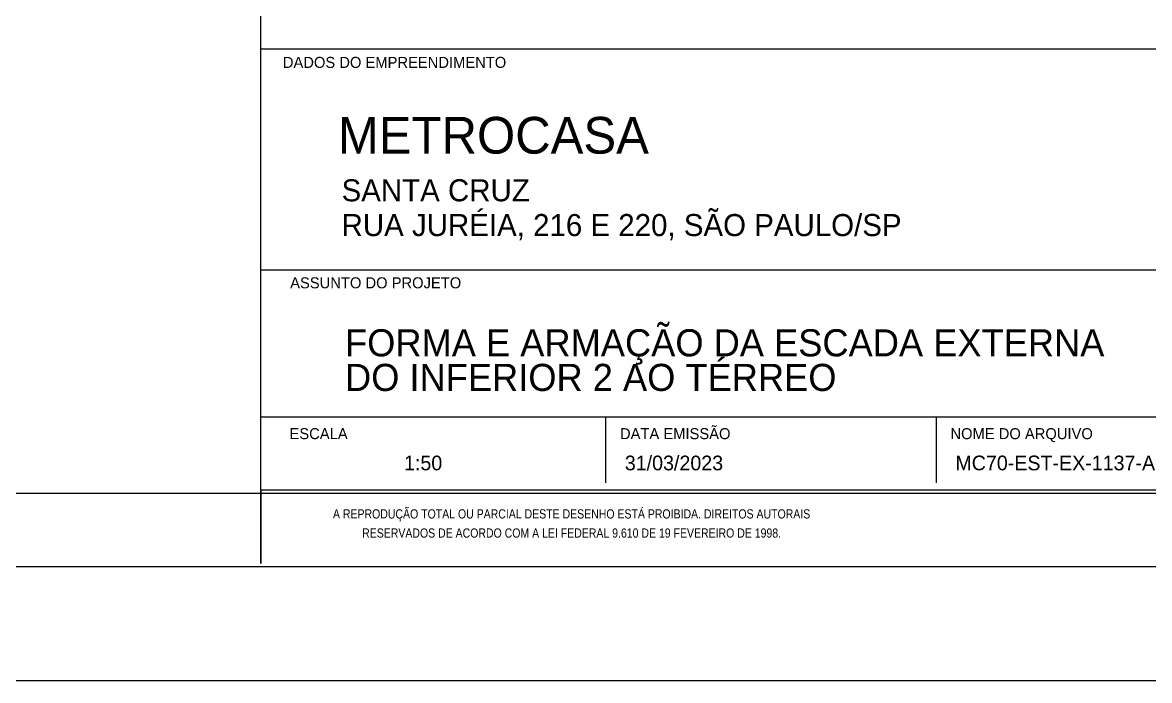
# Model space of a CAD drawing. Extents: x -3.9 to 84.1, y 0 to 62.5.
# Drawn here: x 60.36 to 75.71, y 0 to 8.95 of the extents above; entities that cross this region are included whole.
import ezdxf

# ---------------------------------------------------------------- set-up
doc = ezdxf.new("R2010")
doc.units = 0
doc.header["$MEASUREMENT"] = 0
doc.linetypes.add('HIDDEN', pattern=[9.525, 6.35, -3.175])
doc.layers.get('Defpoints').update_dxf_attribs({"linetype": 'CONTINUOUS'})
for name, color, linetype in [('ARQ-MAR', 2, 'CONTINUOUS'), ('ARQ_CAR', 7, 'CONTINUOUS'), ('ARQ_CAR-TXT', 7, 'CONTINUOUS'), ('ARQ_FOLHA', 7, 'CONTINUOUS'), ('ARQ_TXT-2', 2, 'CONTINUOUS'), ('ARQ_TXT-4', 4, 'CONTINUOUS'), ('PENA_02', 2, 'CONTINUOUS'), ('PSG-NV1-HTC-251', 251, 'CONTINUOUS'), ('xx-folha', 7, 'CONTINUOUS')]:
    doc.layers.add(name, color=color, linetype=linetype)
doc.styles.add('01-MILLEU', font='GOTHIC.TTF')
doc.styles.add('CARIMBO', font='romans.shx', dxfattribs={"height": 30})

msp = doc.modelspace()

# ---------------------------------------------------------------- linework, layer by layer
at = {"layer": 'ARQ-MAR', "color": 5}
msp.add_line((63.809, 3.59), (77.61, 3.59), dxfattribs=at)
at = {"layer": 'ARQ-MAR', "color": 3}
msp.add_line((72.809, 2.69), (72.809, 3.19), dxfattribs=at)
at = {"layer": 'ARQ_CAR', "color": 5}
msp.add_lwpolyline([(63.61, 2.59), (63.61, 14.59), (81.11, 14.59), (81.11, 2.59)], close=True, dxfattribs=at)
for points in [[(81.11, 8.59), (63.61, 8.59)], [(63.61, 5.59), (81.11, 5.59)], [(63.61, 3.59), (77.61, 3.59)]]:
    msp.add_lwpolyline(points, dxfattribs=at)
at = {"layer": 'ARQ_CAR', "color": 3}
for points in [[(68.309, 2.69), (68.309, 3.59)], [(72.809, 2.69), (72.809, 3.59)]]:
    msp.add_lwpolyline(points, dxfattribs=at)
at = {"layer": 'ARQ_FOLHA', "color": 1}
for p, q in [((63.61, 2.59), (63.61, 1.64)), ((63.61, 1.64), (63.61, 2.59)), ((63.611, 2.54), (63.61, 1.59)), ((63.611, 2.54), (63.61, 1.59)), ((63.61, 1.59), (63.611, 2.54))]:
    msp.add_line(p, q, dxfattribs=at)
for points in [[(-1.95, 1.55), (82.15, 1.55), (82.15, 60.95), (-1.95, 60.95)], [(0.55, 2.55), (81.15, 2.55), (81.15, 59.95), (0.55, 59.95)]]:
    msp.add_lwpolyline(points, close=True, dxfattribs=at)
at = {"layer": 'Defpoints', "color": 8, "linetype": 'HIDDEN', "ltscale": 100}
msp.add_lwpolyline([(-3.9, 62.5), (-3.9, 0), (84.1, 0), (84.1, 62.5)], close=True, dxfattribs=at)
at = {"layer": 'PENA_02', "linetype": 'Continuous'}
msp.add_lwpolyline([(-1.95, 1.55), (82.15, 1.55), (82.15, 60.95), (-1.95, 60.95), (-1.95, 1.55)], dxfattribs=at)
at = {"layer": 'xx-folha', "linetype": 'Continuous'}
msp.add_line((63.61, 1.59), (63.61, 2.63), dxfattribs=at)
msp.add_line((63.61, 1.59), (63.61, 2.63), dxfattribs=at)

# ---------------------------------------------------------------- texts
at = {"layer": 'ARQ_CAR-TXT', "color": 1, "style": '01-MILLEU'}
for s, p in [('DADOS DO EMPREENDIMENTO', (63.909, 8.337)), ('ASSUNTO DO PROJETO', (64.009, 5.337)), ('ESCALA', (64, 3.284)), ('DATA EMISSÃO', (68.5, 3.284)), ('NOME DO ARQUIVO', (73, 3.284))]:
    msp.add_text(s, height=0.15, dxfattribs=at).set_placement(p)
at = {"layer": 'ARQ_CAR-TXT', "color": 4, "style": '01-MILLEU'}
for s, p in [('FORMA E ARMAÇÃO DA ESCADA EXTERNA ', (64.756, 4.411)), ('DO INFERIOR 2 AO TÉRREO ', (64.756, 3.94))]:
    msp.add_text(s, height=0.36915, dxfattribs=at).set_placement(p)
at = {"layer": 'ARQ_TXT-2', "style": '01-MILLEU'}
for s, height, p in [('SANTA CRUZ', 0.3, (64.709, 6.521)), ('RUA JURÉIA, 216 E 220, SÃO PAULO/SP', 0.3, (64.709, 6.048)), ('31/03/2023', 0.2, (68.566, 2.86)), ('MC70-EST-EX-1137-ARM-R01', 0.2, (73.067, 2.86))]:
    msp.add_text(s, height=height, dxfattribs=at).set_placement(p)
msp.add_attdef('1:50', (65.559, 2.86), '1:75', height=0.2, dxfattribs=at)
at = {"layer": 'ARQ_TXT-4', "style": '01-MILLEU'}
msp.add_attdef('METROCASA', (64.659, 7.17), 'CLIENTE', height=0.5, dxfattribs=at)
at = {"layer": 'PSG-NV1-HTC-251', "insert": (63.611, 2.59), "char_height": 0.125, "width": 8.46052, "attachment_point": 1, "line_spacing_factor": 1.25, "style": 'CARIMBO'}
msp.add_mtext('\\pxqc;{\\fArial Narrow|b0|i0|c0|p34;\\PA REPRODUÇÃO TOTAL OU PARCIAL DESTE DESENHO ESTÁ PROIBIDA. DIREITOS AUTORAIS \\PRESERVADOS DE ACORDO COM A LEI FEDERAL 9.610 DE 19 FEVEREIRO DE 1998.}', dxfattribs=at)

doc.saveas('drawing.dxf')
